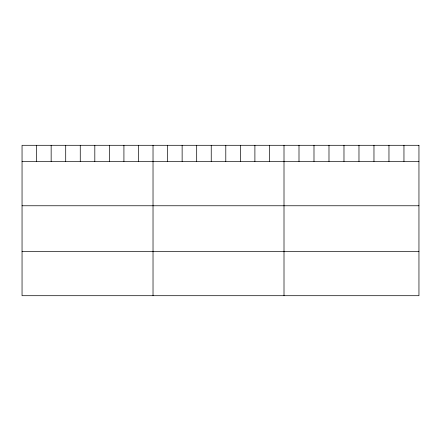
<?xml version="1.0" encoding="UTF-8"?>
<svg xmlns="http://www.w3.org/2000/svg" width="441" height="441" viewBox="0 0 441 441"><rect width="100%" height="100%" fill="white"/><g stroke="black" fill="none" stroke-linecap="round" stroke-linejoin="round"><path stroke-width="0.66" d="M22.05 161.461L418.95 161.461M22.05 205.765L418.95 205.765M22.05 251.403L418.95 251.403M403.956 145.298L403.956 161.461M388.962 145.298L388.962 161.461M373.968 145.298L373.968 161.461M358.974 145.298L358.974 161.461M343.98 145.298L343.98 161.461M328.986 145.298L328.986 161.461M313.992 145.298L313.992 161.461M298.998 145.298L298.998 161.461M284.004 145.298L284.004 295.702M269.451 145.298L269.451 161.461M254.898 145.298L254.898 161.461M240.345 145.298L240.345 161.461M225.792 145.298L225.792 161.461M211.239 145.298L211.239 161.461M196.686 145.298L196.686 161.461M182.133 145.298L182.133 161.461M167.58 145.298L167.58 161.461M153.027 145.298L153.027 295.702M138.474 145.298L138.474 161.461M123.921 145.298L123.921 161.461M109.368 145.298L109.368 161.461M94.815 145.298L94.815 161.461M80.262 145.298L80.262 161.461M65.709 145.298L65.709 161.461M51.156 145.298L51.156 161.461M36.603 145.298L36.603 161.461M418.95 145.298L22.05 145.298L22.05 295.702L418.95 295.702L418.95 145.298"/></g></svg>
